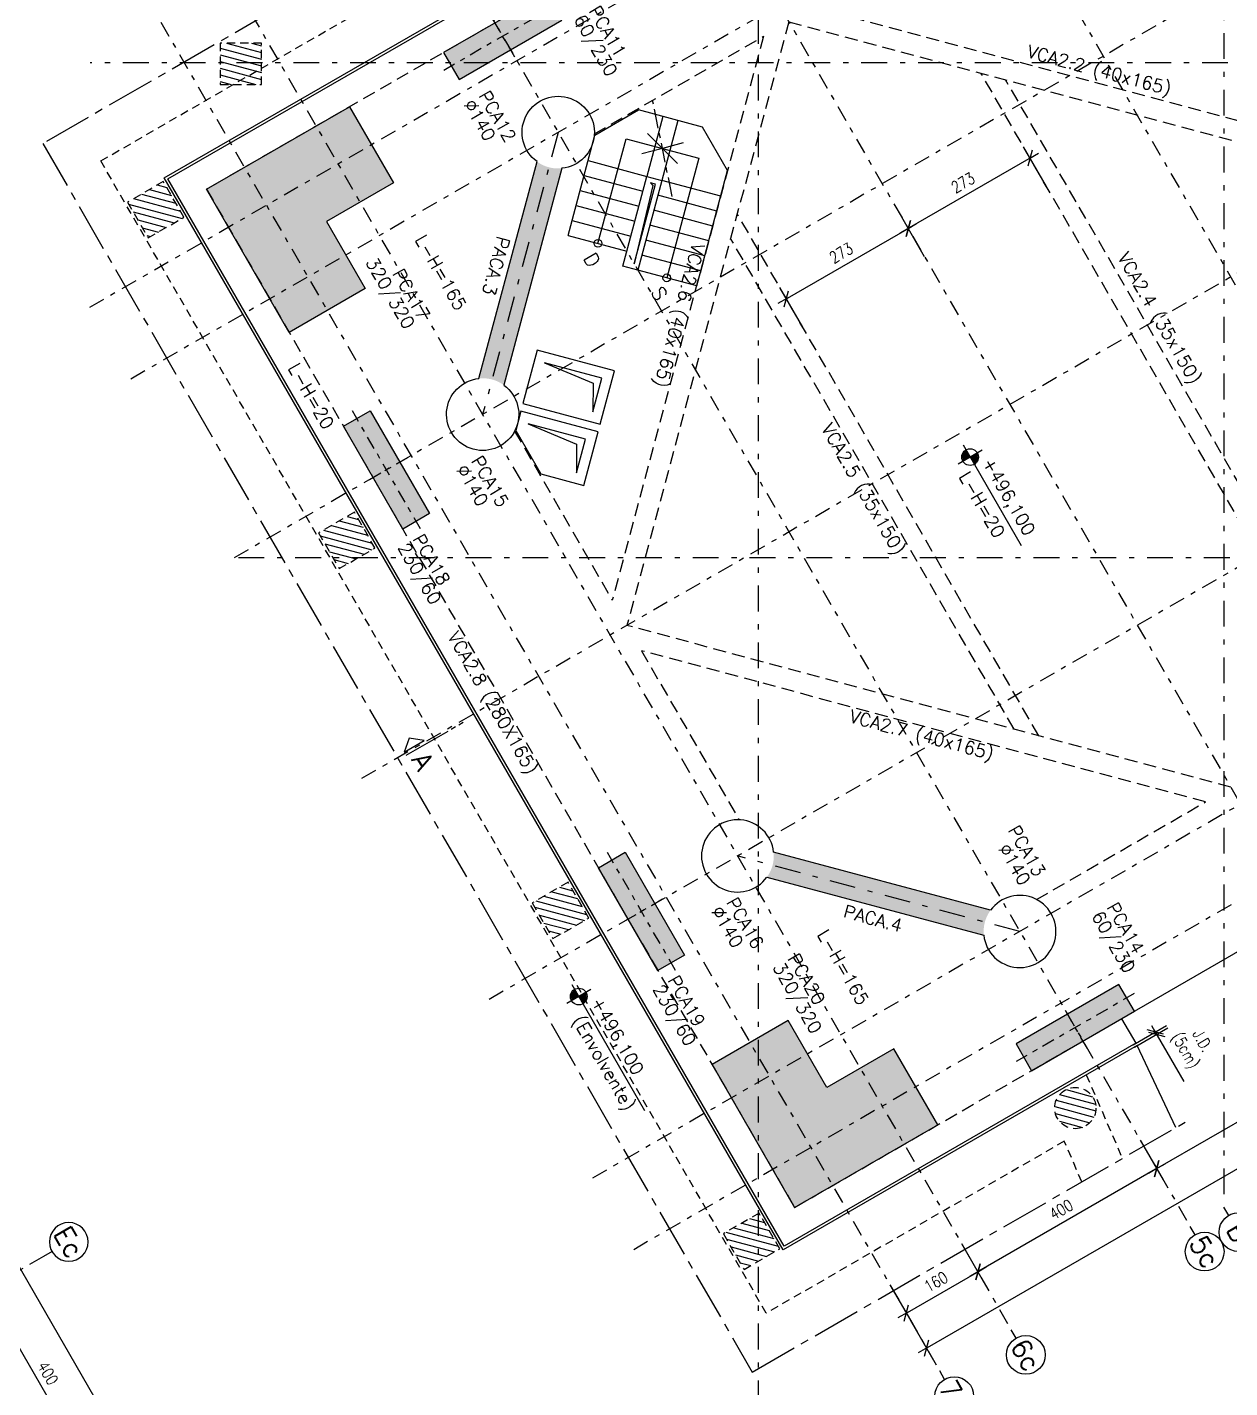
# Model space of a CAD drawing. Header units: metres. Extents: x 661733 to 661987, y 8168511 to 8168781.
# Drawn here: x 661905.05 to 661928.34, y 8168623.35 to 8168649.71 of the extents above; entities that cross this region are included whole.
import ezdxf
from ezdxf.enums import TextEntityAlignment as Align

# ---------------------------------------------------------------- set-up
doc = ezdxf.new("R2010")
doc.units = ezdxf.units.M
doc.header["$MEASUREMENT"] = 0
for name, pattern in [('SPX-CAMPANARIO$0$CENTER2', [1.125, 0.75, -0.125, 0.125, -0.125]), ('SPX-CAMPANARIO$0$DASHDOT2', [0.5, 0.25, -0.125, 0, -0.125]), ('SPX-CAMPANARIO$0$HIDDEN2', [0.1875, 0.125, -0.0625])]:
    doc.linetypes.add(name, pattern=pattern)
doc.layers.get('0').update_dxf_attribs({"linetype": 'CONTINUOUS'})
doc.layers.get('Defpoints').update_dxf_attribs({"linetype": 'CONTINUOUS'})
for name, color, linetype in [('SPX-CAMPANARIO$0$SP 00 Me1', 9, 'SPX-CAMPANARIO$0$DASHDOT2'), ('SPX-CAMPANARIO$0$SP0Me1', 9, 'SPX-CAMPANARIO$0$DASHDOT2'), ('SPX-CAMPANARIO$0$SP1CRT1', 3, 'CONTINUOUS'), ('SPX-CAMPANARIO$0$SP1INV1', 5, 'SPX-CAMPANARIO$0$HIDDEN2'), ('SPX-CAMPANARIO$0$SP1VST1', 2, 'CONTINUOUS'), ('SPX-CAMPANARIO$0$SP1VST2', 1, 'CONTINUOUS'), ('SPX-CAMPANARIO$0$SP1VST3', 5, 'CONTINUOUS'), ('SPX-CAMPANARIO$0$SP2INV1', 5, 'SPX-CAMPANARIO$0$HIDDEN2'), ('SPX-CAMPANARIO$0$SP3HT2', 254, 'CONTINUOUS'), ('SPX-CAMPANARIO$0$SP3HT3', 9, 'CONTINUOUS'), ('SPX-CAMPANARIO$0$SP4DIM1', 5, 'CONTINUOUS'), ('SPX-CAMPANARIO$0$SP4TN 1', 5, 'CONTINUOUS'), ('SPX-CAMPANARIO$0$SP4TXT 2', 2, 'CONTINUOUS'), ('SPX-CAMPANARIO$0$SP4TXT4', 4, 'CONTINUOUS')]:
    doc.layers.add(name, color=color, linetype=linetype)
doc.styles.add('SPX-CAMPANARIO$0$ROMANS', font='romans.shx')
doc.styles.add('SPX-CAMPANARIO$0$SP_T-Geral', font='romans.shx')
doc.styles.add('SPX-CAMPANARIO$0$SP_TD_w.8', font='romans.shx', dxfattribs={"width": 0.8})
doc.dimstyles.new('SPX-CAMPANARIO$0$SP_D125cm_18', dxfattribs={"dimtxt": 0.225, "dimasz": 0.025, "dimexe": 0.25, "dimexo": 0.125, "dimgap": 0.125, "dimtad": 1, "dimdec": 1, "dimlfac": 100, "dimdsep": 46, "dimtxsty": 'SPX-CAMPANARIO$0$SP_TD_w.8', "dimblk": 'SPX-CAMPANARIO$0$TIC', "dimcen": 0.0125, "dimdle": 0.125, "dimclrt": 2, "dimadec": 3, "dimazin": 2, "dimtfac": 1, "dimtdec": 1, "dimtmove": 0, "dimatfit": 3, "dimfxl": 0.2, "dimtolj": 1, "dimtzin": 0, "dimarcsym": 0})
pattern_1 = [(345.0000000390839, (661313.9104535137, 8168481.812456257), (0.03235238055545273, 0.1207407283082025), [])]

# ---------------------------------------------------------------- blocks, each defined once
blk = doc.blocks.new('*U61')
at = {"layer": 'SPX-CAMPANARIO$0$SP 00 Me1', "color": 0, "linetype": 'Continuous'}
blk.add_line((8.374916364184052e-15, -0.1500000000000909), (0, 0), dxfattribs=at)
blk.add_circle((2.512474909253946e-14, -0.4500000000000455), 0.3, dxfattribs=at)
at = {"layer": 'SPX-CAMPANARIO$0$SP 00 Me1', "color": 0, "linetype": 'Continuous', "style": 'SPX-CAMPANARIO$0$SP_T-Geral'}
blk.add_attdef('EIXO?', text='', height=0.3, dxfattribs=at).set_placement((2.512474909253692e-14, -0.45), align=Align.MIDDLE_CENTER)
blk = doc.blocks.new('SPX-CAMPANARIO$0$TIC')
at = {"color": 2, "linetype": 'Continuous'}
blk.add_line((4.59619407771256, 4.596194077712564), (-4.596194077712553, -4.596194077712553), dxfattribs=at)
at = {"color": 5}
blk.add_line((-1, 0), (7.5, 0), dxfattribs=at)
blk = doc.blocks.new('*D78')
at = {"layer": 'Defpoints', "color": 0, "linetype": 'Continuous', "transparency": 16777216}
for p in [(10.53933982830495, 15.02651978017764), (-10.53933983296156, 14.26674297356726), (10.53933982830495, 14.26674296129786)]:
    blk.add_point(p, dxfattribs=at)
at = {"layer": 'SPX-CAMPANARIO$0$SP4DIM1', "color": 0, "linetype": 'Continuous', "lineweight": -2, "transparency": 16777216}
for p, q in [((-10.53933983296156, 14.39174297356726), (-10.53933983296156, 15.27651978017764)), ((-10.51433983296156, 15.02651978017764), (10.51433982830495, 15.02651978017764)), ((10.53933982830495, 14.39174296129786), (10.53933982830495, 15.27651978017764))]:
    blk.add_line(p, q, dxfattribs=at)
at = {"layer": 'SPX-CAMPANARIO$0$SP4DIM1', "color": 0, "linetype": 'Continuous', "lineweight": -2, "transparency": 16777216, "xscale": 0.025, "yscale": 0.025, "zscale": 0.025, "rotation": 180}
blk.add_blockref('SPX-CAMPANARIO$0$TIC', (-10.53933983296156, 15.02651978017764), dxfattribs=at)
at = {"layer": 'SPX-CAMPANARIO$0$SP4DIM1', "color": 0, "linetype": 'Continuous', "lineweight": -2, "transparency": 16777216, "xscale": 0.025, "yscale": 0.025, "zscale": 0.025}
blk.add_blockref('SPX-CAMPANARIO$0$TIC', (10.53933982830495, 15.02651978017764), dxfattribs=at)
at = {"layer": 'SPX-CAMPANARIO$0$SP4DIM1', "color": 2, "linetype": 'Continuous', "transparency": 16777216, "insert": (-2.328305533817596e-09, 15.26401978017764), "char_height": 0.225, "attachment_point": 5, "style": 'SPX-CAMPANARIO$0$SP_TD_w.8'}
blk.add_mtext('\\A1;2108', dxfattribs=at)
blk = doc.blocks.new('*D82')
at = {"layer": 'Defpoints', "color": 0, "linetype": 'Continuous', "transparency": 16777216}
for p in [(8.93933982681483, 14.24376711369759), (4.939339827807744, 13.48399030708721), (8.93933982681483, 13.4839903047589)]:
    blk.add_point(p, dxfattribs=at)
at = {"layer": 'SPX-CAMPANARIO$0$SP4DIM1', "color": 0, "linetype": 'Continuous', "lineweight": -2, "transparency": 16777216}
for p, q in [((4.939339827807744, 13.60899030708721), (4.939339827807744, 14.49376711369759)), ((4.964339827807745, 14.24376711369759), (8.91433982681483, 14.24376711369759)), ((8.93933982681483, 13.6089903047589), (8.93933982681483, 14.49376711369759))]:
    blk.add_line(p, q, dxfattribs=at)
at = {"layer": 'SPX-CAMPANARIO$0$SP4DIM1', "color": 0, "linetype": 'Continuous', "lineweight": -2, "transparency": 16777216, "xscale": 0.025, "yscale": 0.025, "zscale": 0.025, "rotation": 180}
blk.add_blockref('SPX-CAMPANARIO$0$TIC', (4.939339827807744, 14.24376711369759), dxfattribs=at)
at = {"layer": 'SPX-CAMPANARIO$0$SP4DIM1', "color": 0, "linetype": 'Continuous', "lineweight": -2, "transparency": 16777216, "xscale": 0.025, "yscale": 0.025, "zscale": 0.025}
blk.add_blockref('SPX-CAMPANARIO$0$TIC', (8.93933982681483, 14.24376711369759), dxfattribs=at)
at = {"layer": 'SPX-CAMPANARIO$0$SP4DIM1', "color": 2, "linetype": 'Continuous', "transparency": 16777216, "insert": (6.939339827311287, 14.48126711369759), "char_height": 0.225, "attachment_point": 5, "style": 'SPX-CAMPANARIO$0$SP_TD_w.8'}
blk.add_mtext('\\A1;400', dxfattribs=at)
blk = doc.blocks.new('*D84')
at = {"layer": 'Defpoints', "color": 0, "linetype": 'Continuous', "transparency": 16777216}
for p in [(13.48399029725782, -8.939339834902952), (14.24376710479954, -8.939339834902952), (13.48399029711001, -10.53933983918704)]:
    blk.add_point(p, dxfattribs=at)
at = {"layer": 'SPX-CAMPANARIO$0$SP4DIM1', "color": 0, "linetype": 'Continuous', "lineweight": -2, "transparency": 16777216}
for p, q in [((13.60899029725782, -8.939339834902952), (14.49376710479954, -8.939339834902952)), ((14.24376710479954, -10.51433983918704), (14.24376710479954, -8.964339834902953)), ((13.60899029711001, -10.53933983918704), (14.49376710479954, -10.53933983918704))]:
    blk.add_line(p, q, dxfattribs=at)
at = {"layer": 'SPX-CAMPANARIO$0$SP4DIM1', "color": 0, "linetype": 'Continuous', "lineweight": -2, "transparency": 16777216, "xscale": 0.025, "yscale": 0.025, "zscale": 0.025}
for p, rotation in [((14.24376710479954, -8.939339834902952), 90), ((14.24376710479954, -10.53933983918704), 270)]:
    blk.add_blockref('SPX-CAMPANARIO$0$TIC', p, dxfattribs=dict(at, rotation=rotation))
at = {"layer": 'SPX-CAMPANARIO$0$SP4DIM1', "color": 2, "linetype": 'Continuous', "transparency": 16777216, "insert": (14.00626710479954, -9.739339837044996), "char_height": 0.225, "attachment_point": 5, "rotation": 90, "style": 'SPX-CAMPANARIO$0$SP_TD_w.8'}
blk.add_mtext('\\A1;160', dxfattribs=at)
blk = doc.blocks.new('*D85')
at = {"layer": 'Defpoints', "color": 0, "linetype": 'Continuous', "transparency": 16777216}
for p in [(13.48399030228395, -4.939339837696919), (13.48399029725782, -8.939339834902952), (14.24376710479954, -8.939339834902952)]:
    blk.add_point(p, dxfattribs=at)
at = {"layer": 'SPX-CAMPANARIO$0$SP4DIM1', "color": 0, "linetype": 'Continuous', "lineweight": -2, "transparency": 16777216}
for p, q in [((13.60899030228395, -4.939339837696919), (14.49376710479954, -4.939339837696918)), ((14.24376710479954, -4.964339837696919), (14.24376710479954, -8.914339834902952)), ((13.60899029725782, -8.939339834902952), (14.49376710479954, -8.939339834902952))]:
    blk.add_line(p, q, dxfattribs=at)
at = {"layer": 'SPX-CAMPANARIO$0$SP4DIM1', "color": 0, "linetype": 'Continuous', "lineweight": -2, "transparency": 16777216, "xscale": 0.025, "yscale": 0.025, "zscale": 0.025}
for p, rotation in [((14.24376710479954, -4.939339837696918), 90), ((14.24376710479954, -8.939339834902952), 270)]:
    blk.add_blockref('SPX-CAMPANARIO$0$TIC', p, dxfattribs=dict(at, rotation=rotation))
at = {"layer": 'SPX-CAMPANARIO$0$SP4DIM1', "color": 2, "linetype": 'Continuous', "transparency": 16777216, "insert": (14.00626710479954, -6.939339836299939), "char_height": 0.225, "attachment_point": 5, "rotation": 90, "style": 'SPX-CAMPANARIO$0$SP_TD_w.8'}
blk.add_mtext('\\A1;400', dxfattribs=at)
blk = doc.blocks.new('*D86')
at = {"layer": 'Defpoints', "color": 0, "linetype": 'Continuous', "transparency": 16777216}
for p in [(13.48399030274024, -8.14971199663246e-09), (14.24376711082874, -8.14971187445103e-09), (13.48399030228395, -4.939339837696919)]:
    blk.add_point(p, dxfattribs=at)
at = {"layer": 'SPX-CAMPANARIO$0$SP4DIM1', "color": 0, "linetype": 'Continuous', "lineweight": -2, "transparency": 16777216}
for p, q in [((13.60899030274024, -8.149711976530927e-09), (14.49376711082874, -8.149711834247963e-09)), ((14.24376711082875, -4.914339837696918), (14.24376711082874, -0.02500000814971188)), ((13.60899030228395, -4.939339837696919), (14.49376711082875, -4.939339837696918))]:
    blk.add_line(p, q, dxfattribs=at)
at = {"layer": 'SPX-CAMPANARIO$0$SP4DIM1', "color": 0, "linetype": 'Continuous', "lineweight": -2, "transparency": 16777216, "xscale": 0.025, "yscale": 0.025, "zscale": 0.025}
for p, rotation in [((14.24376711082874, -8.14971187445103e-09), 90), ((14.24376711082875, -4.939339837696918), 270)]:
    blk.add_blockref('SPX-CAMPANARIO$0$TIC', p, dxfattribs=dict(at, rotation=rotation))
at = {"layer": 'SPX-CAMPANARIO$0$SP4DIM1', "color": 2, "linetype": 'Continuous', "transparency": 16777216, "insert": (14.00626711082874, -2.469669922923319), "char_height": 0.225, "attachment_point": 5, "rotation": 90, "style": 'SPX-CAMPANARIO$0$SP_TD_w.8'}
blk.add_mtext('\\A1;494', dxfattribs=at)
blk = doc.blocks.new('*D90')
at = {"layer": 'Defpoints', "color": 0, "linetype": 'Continuous', "transparency": 16777216}
for p in [(14.2667429655373, 10.53933982155154), (15.02651978441712, 10.53933982155154), (14.26674296359006, -10.53933983971497)]:
    blk.add_point(p, dxfattribs=at)
at = {"layer": 'SPX-CAMPANARIO$0$SP4DIM1', "color": 0, "linetype": 'Continuous', "lineweight": -2, "transparency": 16777216}
for p, q in [((14.3917429655373, 10.53933982155154), (15.27651978441712, 10.53933982155154)), ((15.02651978441712, -10.51433983971497), (15.02651978441712, 10.51433982155154)), ((14.39174296359006, -10.53933983971497), (15.27651978441712, -10.53933983971497))]:
    blk.add_line(p, q, dxfattribs=at)
at = {"layer": 'SPX-CAMPANARIO$0$SP4DIM1', "color": 0, "linetype": 'Continuous', "lineweight": -2, "transparency": 16777216, "xscale": 0.025, "yscale": 0.025, "zscale": 0.025}
for p, rotation in [((15.02651978441712, 10.53933982155154), 90), ((15.02651978441712, -10.53933983971497), 270)]:
    blk.add_blockref('SPX-CAMPANARIO$0$TIC', p, dxfattribs=dict(at, rotation=rotation))
at = {"layer": 'SPX-CAMPANARIO$0$SP4DIM1', "color": 2, "linetype": 'Continuous', "transparency": 16777216, "insert": (14.78901978441712, -9.081716714834616e-09), "char_height": 0.225, "attachment_point": 5, "rotation": 90, "style": 'SPX-CAMPANARIO$0$SP_TD_w.8'}
blk.add_mtext('\\A1;2108', dxfattribs=at)
blk = doc.blocks.new('*D91')
at = {"layer": 'Defpoints', "color": 0, "linetype": 'Continuous', "transparency": 16777216}
for p in [(10.53933982830495, 15.53933982923627), (12.40270331296169, 15.53933982830494), (11.19980247199786, 14.12650588083044), (-5.020952300990981, -14.63931541889906), (10.53933982830495, -14.63931541889906)]:
    blk.add_point(p, dxfattribs=at)
at = {"layer": 'SPX-CAMPANARIO$0$SP4DIM1', "color": 0, "linetype": 'Continuous', "lineweight": -2, "transparency": 16777216}
blk.add_arc((10.53933982830495, 12.3118997635086), 1.931063506137405, 60.74176849085688, 89.25823025154367, dxfattribs=at)
at = {"layer": 'SPX-CAMPANARIO$0$SP4DIM1', "color": 0, "linetype": 'Continuous', "lineweight": -2, "transparency": 16777216, "xscale": 0.025, "yscale": 0.025, "zscale": 0.025}
for p, rotation in [((10.53933982830495, 14.242963269646), 179.6291151257718), ((11.50487161808048, 13.98424979495194), 330.3708836166287)]:
    blk.add_blockref('SPX-CAMPANARIO$0$TIC', p, dxfattribs=dict(at, rotation=rotation))
at = {"layer": 'SPX-CAMPANARIO$0$SP4DIM1', "color": 2, "linetype": 'Continuous', "transparency": 16777216, "insert": (11.10060538719584, 14.40657125387501), "char_height": 0.225, "attachment_point": 5, "rotation": 344.99999937120026, "style": 'SPX-CAMPANARIO$0$SP_TD_w.8'}
blk.add_mtext('\\A1;30°', dxfattribs=at)
blk = doc.blocks.new('*D92')
at = {"layer": 'Defpoints', "color": 0, "linetype": 'Continuous', "transparency": 16777216}
for p in [(1.895115945769265, 15.53933982830494), (-14.63931542541832, 10.53933983085618), (15.53933983109891, 10.53933982271701), (13.39672653883932, 9.505170608980052), (15.53933983016759, 7.661843483356268)]:
    blk.add_point(p, dxfattribs=at)
at = {"layer": 'SPX-CAMPANARIO$0$SP4DIM1', "color": 0, "linetype": 'Continuous', "lineweight": -2, "transparency": 16777216}
blk.add_arc((10.55536997732336, 10.53933982406118), 3.023708497043206, 330.473722401157, 359.5262775443127, dxfattribs=at)
at = {"layer": 'SPX-CAMPANARIO$0$SP4DIM1', "color": 0, "linetype": 'Continuous', "lineweight": -2, "transparency": 16777216, "xscale": 0.025, "yscale": 0.025, "zscale": 0.025}
for p, rotation in [((13.57907847436657, 10.53933982324569), 89.76313876443008), ((13.17397834837051, 9.027485573753598), 240.2368611810396)]:
    blk.add_blockref('SPX-CAMPANARIO$0$TIC', p, dxfattribs=dict(at, rotation=rotation))
at = {"layer": 'SPX-CAMPANARIO$0$SP4DIM1', "color": 2, "linetype": 'Continuous', "transparency": 16777216, "insert": (13.24664072170028, 9.81821600011925), "char_height": 0.225, "attachment_point": 5, "rotation": 74.99999997273477, "style": 'SPX-CAMPANARIO$0$SP_TD_w.8'}
blk.add_mtext('\\A1;30°', dxfattribs=at)
blk = doc.blocks.new('SPX-CAMPANARIO$0$SP_P_L')
at = {"layer": 'SPX-CAMPANARIO$0$SP3HT2', "ltscale": 10}
h = blk.add_hatch(color=256, dxfattribs=at)
h.dxf.hatch_style = 1
h.paths.add_polyline_path([(-2.349999999976717, 0.8500000089406967), (0.8499999999767169, 0.8500000089406967), (0.8499999999767169, -2.349999991245568), (-0.8499999999767169, -2.349999991245568), (-0.8499999999767169, -0.8499999912455678), (-2.349999999976717, -0.8499999921768904)])
at = {"layer": 'SPX-CAMPANARIO$0$SP1CRT1', "ltscale": 10}
blk.add_lwpolyline([(-2.349999999976717, 0.8500000089406967), (0.8499999999767169, 0.8500000089406967), (0.8499999999767169, -2.349999991245568), (-0.8499999999767169, -2.349999991245568), (-0.8499999999767169, -0.8499999912455678), (-2.349999999976717, -0.8499999921768904), (-2.349999999976717, 0.8500000089406967)], dxfattribs=at)
blk = doc.blocks.new('SPX-CAMPANARIO$0$SP_P_60_230')
at = {"layer": 'SPX-CAMPANARIO$0$SP3HT2', "linetype": 'Continuous'}
h = blk.add_hatch(color=256, dxfattribs=at)
h.dxf.hatch_style = 1
h.paths.add_polyline_path([(-0.3000000007450581, -1.230000001378357), (0.2999999998137355, -1.230000001378357), (0.300000000745058, 1.069999998621642), (-0.2999999998137355, 1.069999998621642)])
at = {"layer": 'SPX-CAMPANARIO$0$SP0Me1'}
for p, q in [((-5.551115123125783e-17, 1.239999995753169), (9.313225746154785e-10, -1.399999999441206)), ((0.4699999978765845, -0.0800000013783575), (-0.469999996945262, -0.0800000013783575))]:
    blk.add_line(p, q, dxfattribs=at)
at = {"layer": 'SPX-CAMPANARIO$0$SP1CRT1', "ltscale": 10}
blk.add_lwpolyline([(-0.3000000007450581, -1.230000001378357), (0.2999999998137355, -1.230000001378357), (0.300000000745058, 1.069999998621642), (-0.2999999998137355, 1.069999998621642)], close=True, dxfattribs=at)
blk = doc.blocks.new('*D57')
at = {"layer": 'Defpoints', "color": 0, "linetype": 'Continuous', "transparency": 16777216}
for p in [(-3.937713556922972, -1.49011609786204e-08), (-3.177936743944883, -1.490116119384766e-08), (-3.177936690859497, -2.725000018253922)]:
    blk.add_point(p, dxfattribs=at)
at = {"layer": 'SPX-CAMPANARIO$0$SP4DIM1', "color": 0, "linetype": 'Continuous', "lineweight": -2, "transparency": 16777216}
for p, q in [((-3.302936743944883, -1.490116115843804e-08), (-4.187713556922972, -1.490116090780117e-08)), ((-3.937713556922973, -2.700000018253923), (-3.937713556922972, -0.02500001490116098)), ((-3.302936690859497, -2.725000018253922), (-4.187713556922973, -2.725000018253922))]:
    blk.add_line(p, q, dxfattribs=at)
at = {"layer": 'SPX-CAMPANARIO$0$SP4DIM1', "color": 0, "linetype": 'Continuous', "lineweight": -2, "transparency": 16777216, "xscale": 0.025, "yscale": 0.025, "zscale": 0.025}
for p, rotation in [((-3.937713556922972, -1.49011609786204e-08), 90), ((-3.937713556922973, -2.725000018253922), 270)]:
    blk.add_blockref('SPX-CAMPANARIO$0$TIC', p, dxfattribs=dict(at, rotation=rotation))
at = {"layer": 'SPX-CAMPANARIO$0$SP4DIM1', "color": 2, "linetype": 'Continuous', "transparency": 16777216, "insert": (-4.175213556922972, -1.362500016577542), "char_height": 0.225, "attachment_point": 5, "rotation": 90, "style": 'SPX-CAMPANARIO$0$SP_TD_w.8'}
blk.add_mtext('\\A1;273', dxfattribs=at)
blk = doc.blocks.new('*D58')
at = {"layer": 'Defpoints', "color": 0, "linetype": 'Continuous', "transparency": 16777216}
for p in [(-3.17793670669198, 2.724999990314245), (-3.937713556922972, -1.396983840400492e-08), (-3.177936743013561, -1.396983861923218e-08)]:
    blk.add_point(p, dxfattribs=at)
at = {"layer": 'SPX-CAMPANARIO$0$SP4DIM1', "color": 0, "linetype": 'Continuous', "lineweight": -2, "transparency": 16777216}
for p, q in [((-3.30293670669198, 2.724999990314245), (-4.187713556922971, 2.724999990314245)), ((-3.937713556922972, 2.699999990314245), (-3.937713556922972, 0.0249999860301616)), ((-3.302936743013561, -1.396983858382256e-08), (-4.187713556922972, -1.396983833318569e-08))]:
    blk.add_line(p, q, dxfattribs=at)
at = {"layer": 'SPX-CAMPANARIO$0$SP4DIM1', "color": 0, "linetype": 'Continuous', "lineweight": -2, "transparency": 16777216, "xscale": 0.025, "yscale": 0.025, "zscale": 0.025}
for p, rotation in [((-3.937713556922972, 2.724999990314245), 90), ((-3.937713556922972, -1.396983840400492e-08), 270)]:
    blk.add_blockref('SPX-CAMPANARIO$0$TIC', p, dxfattribs=dict(at, rotation=rotation))
at = {"layer": 'SPX-CAMPANARIO$0$SP4DIM1', "color": 2, "linetype": 'Continuous', "transparency": 16777216, "insert": (-4.175213556922972, 1.362499988172203), "char_height": 0.225, "attachment_point": 5, "rotation": 90, "style": 'SPX-CAMPANARIO$0$SP_TD_w.8'}
blk.add_mtext('\\A1;273', dxfattribs=at)
blk = doc.blocks.new('SPX-CAMPANARIO$0$A$C10CC2A0B')
at = {"layer": 'SPX-CAMPANARIO$0$SP1VST1'}
for p, q in [((-7.630487648304552, -2.468676213175058), (-8.53933982597664, -3.377460327930748)), ((-6.658557639457285, -2.468676213175058), (-7.630487648304552, -2.468676213175058)), ((-5.0232023014687, -4.10403154976666), (-6.658557639457285, -2.468676213175058)), ((-7.978840749943629, -2.816961251199245), (-7.130312613444403, -3.665489388629794)), ((-6.295994506683201, -2.831239345483482), (-7.130312612745911, -3.665489386767149)), ((-8.190972784068435, -3.029093286022544), (-7.978840750717614, -3.241225318849496)), ((-6.083862471859902, -3.043371379375458), (-6.918180578155443, -3.877621421590447)), ((-8.53933982597664, -4.349390335381031), (-8.53933982620947, -3.377460326999426)), ((-5.871730437502265, -3.255503413267434), (-6.706048544030637, -4.089753454551101)), ((-5.659598403610289, -3.467635446228087), (-6.493916509672999, -4.301885489374399)), ((-5.447466368786991, -3.679767481051385), (-6.281784475082532, -4.514017523266375)), ((-5.235334334895015, -3.891899514943361), (-6.069652440957725, -4.726149556227028)), ((-5.023202300537378, -4.104031548835337), (-5.857520406600088, -4.938281591050327)), ((-7.116116521414369, -5.772613640874624), (-8.53933982597664, -4.349390335381031)), ((-7.116116521414369, -5.772613640874624), (-6.281784475548193, -4.938281591050327))]:
    blk.add_line(p, q, dxfattribs=at)
blk.add_lwpolyline([(-6.069652441423386, -5.150413626804948), (-7.342444647103548, -3.877621420659125), (-7.130312612745911, -3.665489386767149), (-5.857520406600088, -4.938281593844295)], close=True, dxfattribs=at)
for points in [[(-5.489770925603807, -7.398959237150848), (-4.729631134308875, -8.159099026583135), (-3.633615625789389, -7.063083519227803), (-4.393755414988846, -6.30294372793287), (-5.489770925138146, -7.398959237150848)], [(-3.377460320945829, -8.539339827373624), (-2.767409831285477, -7.929289338178933), (-3.527549619786441, -7.169149546884), (-4.623565118061379, -8.265165044926107), (-4.349390332587063, -8.539339829236269), (-3.377460322575644, -8.539339828304946)]]:
    blk.add_lwpolyline(points, dxfattribs=at)
at = {"layer": 'SPX-CAMPANARIO$0$SP1VST2', "linetype": 'SPX-CAMPANARIO$0$CENTER2', "ltscale": 0.5}
blk.add_line((-6.761683464283124, -3.646944412961602), (-8.55960193532519, -3.047638257965446), dxfattribs=at)
at = {"layer": 'SPX-CAMPANARIO$0$SP1VST2'}
for p, q in [((-7.978840750717614, -3.241225318849497), (-7.342444647336379, -3.877621420659125)), ((-8.176776692736894, -4.711953468620777), (-7.342444648034871, -3.877621421590447)), ((-7.964644658379257, -4.924085502512753), (-7.130312613444403, -4.089753455482423)), ((-7.752512623555958, -5.136217536404729), (-6.918180578853935, -4.301885489374399)), ((-7.54038058896549, -5.348349570296705), (-6.706048544729128, -4.514017523266375)), ((-7.328248554840684, -5.560481604188681), (-6.493916510138661, -4.726149558089674))]:
    blk.add_line(p, q, dxfattribs=at)
for points in [[(-6.691852453164756, -5.348349570296705), (-8.176776692969725, -3.863425330258906), (-7.144522643648088, -2.831239345483482), (-5.447466368786991, -4.528295621275902)], [(-7.553654331713915, -2.948005304671824), (-7.660642700036988, -3.347291335463524), (-7.261356668546796, -3.24030296690762)], [(-8.05992873152718, -3.454279703088105), (-7.660642700502649, -3.347291335463524), (-7.767631069291383, -3.746577367186546)]]:
    blk.add_lwpolyline(points, dxfattribs=at)
for centre in [(-5.447466368786991, -4.528295621275902), (-6.691852451302111, -5.348349567502737)]:
    blk.add_circle(centre, 0.07500000013227716, dxfattribs=at)
at = {"layer": 'SPX-CAMPANARIO$0$SP1VST3'}
for points in [[(-5.998941762372851, -4.938281592912972), (-7.130312613677233, -3.806910740211606), (-7.201023291330785, -3.87762141879648), (-7.130459197796881, -3.869117709808052)], [(-5.206928212894127, -7.398959236219525), (-4.393755415454507, -6.785786439664662), (-3.916458338499069, -7.06308351829648), (-4.393755415454507, -6.58578644040972)], [(-4.34072240581736, -8.265165043994784), (-3.527549620717764, -7.651992259547114), (-3.050252543762326, -7.929289338178933), (-3.527549620484933, -7.451992260292172)]]:
    blk.add_lwpolyline(points, close=True, dxfattribs=at)
at = {"layer": 'SPX-CAMPANARIO$0$SP1VST2', "style": 'SPX-CAMPANARIO$0$ROMANS'}
for s, p in [('S', (-5.368607187643647, -4.940878508612514)), ('D', (-6.590413054917008, -5.745808722451329))]:
    blk.add_text(s, height=0.2700107812914885, dxfattribs=at).set_placement(p)
blk = doc.blocks.new('*D55')
at = {"layer": 'Defpoints', "color": 0, "linetype": 'Continuous', "transparency": 16777216}
for p in [(661926.9247076577, 8168630.198832761), (661926.3617031835, 8168629.931517003), (661926.3867031839, 8168629.888215732)]:
    blk.add_point(p, dxfattribs=at)
at = {"layer": 'SPX-CAMPANARIO$0$SP4DIM1', "color": 0, "linetype": 'Continuous', "lineweight": -2, "transparency": 16777216}
for p, q in [((661926.4699563594, 8168629.994017004), (661927.1162140085, 8168630.367134033)), ((661926.4949563597, 8168629.950715733), (661927.1412140089, 8168630.323832761)), ((661926.8872076571, 8168630.263784667), (661926.8747076574, 8168630.285435302)), ((661926.8997076573, 8168630.242134033), (661926.9247076577, 8168630.198832761)), ((661926.9372076578, 8168630.177182127), (661927.4518505158, 8168629.285794549))]:
    blk.add_line(p, q, dxfattribs=at)
at = {"layer": 'SPX-CAMPANARIO$0$SP4DIM1', "color": 0, "linetype": 'Continuous', "lineweight": -2, "transparency": 16777216, "xscale": 0.025, "yscale": 0.025, "zscale": 0.025}
for p, rotation in [((661926.9247076577, 8168630.198832761), 120.000000018405), ((661926.8997076573, 8168630.242134033), 300.000000018405)]:
    blk.add_blockref('SPX-CAMPANARIO$0$TIC', p, dxfattribs=dict(at, rotation=rotation))
at = {"layer": 'SPX-CAMPANARIO$0$SP4DIM1', "color": 2, "linetype": 'Continuous', "transparency": 16777216, "insert": (661927.6198735228, 8168629.962627307), "char_height": 0.225, "attachment_point": 5, "rotation": 300.00000001840505, "style": 'SPX-CAMPANARIO$0$SP_TD_w.8'}
blk.add_mtext('\\A1;J.D.\\P(5cm)', dxfattribs=at)
blk = doc.blocks.new('SPX-CAMPANARIO$0$SP_IND_CORTE2')
for p, q in [((-0.2700000000004366, 0), (-1.020000000000437, 0)), ((-0.1350000000002183, 0), (-0.2099999999991269, 0)), ((0, 0), (-0.0750000000007276, 0))]:
    blk.add_line(p, q)
blk.add_lwpolyline([(-1.020000000000437, 0.06000000000000227), (-0.6599999999998545, 0.06000000000000227), (-0.8400000000001455, 0.210000000000008)], close=True)
at = {"style": 'SPX-CAMPANARIO$0$SP_T-Geral'}
blk.add_attdef('1', text='', height=0.3, dxfattribs=at).set_placement((-0.8400000000001455, -0.1999999999999886), align=Align.MIDDLE_CENTER)
blk = doc.blocks.new('SPX-CAMPANARIO$0$PILAR')
at = {"layer": 'SPX-CAMPANARIO$0$SP3HT2', "linetype": 'Continuous'}
h = blk.add_hatch(color=256, dxfattribs=at)
h.dxf.hatch_style = 1
edge = h.paths.add_edge_path()
edge.add_arc((-6743374.729457063, 4657573.214793112), 0.6999999999827026, -3.81666561775622e-14, 360)
at = {"layer": 'SPX-CAMPANARIO$0$SP3HT2'}
h = blk.add_hatch(color=256, dxfattribs=at)
h.dxf.hatch_style = 1
h.paths.add_polyline_path([(-6743375.224431809, 4657572.719818367, -0.09155635193486063), (-6743375.368564808, 4657572.929238758), (-6743378.443902706, 4657569.853900857, -0.09155635130964639), (-6743378.234482314, 4657569.709767859)])
h.paths.add_polyline_path([(-6743375.015011419, 4657572.575685368, -0.09155635213007644), (-6743375.22443181, 4657572.719818367), (-6743378.234482314, 4657569.709767859, -0.09155635238398802), (-6743378.090349317, 4657569.500347466)])
at = {"layer": 'SPX-CAMPANARIO$0$SP3HT2', "linetype": 'Continuous'}
h = blk.add_hatch(color=256, dxfattribs=at)
h.dxf.hatch_style = 1
edge = h.paths.add_edge_path()
edge.add_arc((-6743378.729457062, 4657569.214793111), 0.6999999999827026, -3.81666561775622e-14, 360)
at = {"layer": 'SPX-CAMPANARIO$0$SP 00 Me1', "ltscale": 2}
blk.add_line((-6743378.729457062, 4657569.214793111), (-6743374.729457063, 4657573.214793112), dxfattribs=at)
at = {"layer": 'SPX-CAMPANARIO$0$SP1CRT1'}
for p, q in [((-6743375.368564808, 4657572.929238758), (-6743378.443902706, 4657569.853900856)), ((-6743378.090349315, 4657569.500347466), (-6743375.015011418, 4657572.575685366))]:
    blk.add_line(p, q, dxfattribs=at)
at = {"layer": 'SPX-CAMPANARIO$0$SP1CRT1', "ltscale": 10}
for centre, start, end in [((-6743374.729457063, 4657573.214793112), 245.9248324788703, 204.0751675803867), ((-6743378.729457062, 4657569.214793111), 65.92483217262922, 24.07516739542888)]:
    blk.add_arc(centre, 0.6999999999827026, start, end, dxfattribs=at)
blk = doc.blocks.new('SPX-CAMPANARIO$0$SP_EIXOS_CAMP')
at = {"layer": 'SPX-CAMPANARIO$0$SP0Me1', "ltscale": 2}
for p, q in [((1.329643950142471, 15.53933982830494), (-14.63931542541832, -12.11970775347996)), ((12.40270331296169, 15.53933982830494), (-5.020952300990981, -14.63931541889906)), ((-14.63931542541832, 13.23869983571336), (15.53933983016759, -4.18495492732394)), ((-14.63931542541832, 2.824551025020269), (15.53933983016759, -14.59910373801703))]:
    blk.add_line(p, q, dxfattribs=at)
at = {"layer": 'SPX-CAMPANARIO$0$SP0Me1', "ltscale": 1.25}
for p, q in [((-10.53933983296156, 15.53933982923627), (-10.53933983296156, -14.63931541889906)), ((-8.939339828677475, 15.53933982830495), (-8.939339829581828, -14.63931541889906)), ((-4.939339831471443, 15.53933982830495), (-4.939339831471443, -14.63931541889906)), ((-1.862645149230957e-09, 15.53933982923627), (-2.766997046325639e-09, -14.63931541889906)), ((4.939339827746153, 15.53933982830495), (4.939339828650505, -14.63931541889906)), ((8.93933982681483, 15.53933982830495), (8.93933982681483, -14.63931541889906)), ((10.53933982830495, 15.53933982923627), (10.53933982830495, -14.63931541889906)), ((-14.63931542541832, 4.939339844240252), (15.53933983109891, 4.939339835196733)), ((-14.63931542541832, 3.509524878347265e-09), (15.53933983016759, -3.725290298461914e-09)), ((-14.63931542541832, -4.939339816786047), (15.53933983016759, -4.939339824020863)), ((-14.63931542541832, -8.939339815881695), (15.53933983203024, -8.939339824020863)), ((-14.63931542541832, -10.53933982200145), (15.53933983109891, -10.53933982923627))]:
    blk.add_line(p, q, dxfattribs=at)
at = {"layer": 'SPX-CAMPANARIO$0$SP0Me1'}
ref = blk.add_blockref('*U61', (4.939339819062875, 15.53933733728454), dxfattribs=dict(at, xscale=-1.25, yscale=1.25, zscale=1.25, rotation=180))
ref.add_attrib('EIXO?', 'Ec', dxfattribs={"layer": 'SPX-CAMPANARIO$0$SP 00 Me1', "color": 0, "linetype": 'Continuous', "height": 0.3750000000000001, "rotation": 3.201653208998473e-08, "style": 'SPX-CAMPANARIO$0$SP_T-Geral'}).set_placement((4.939339819912707, 16.10183733751737), align=Align.MIDDLE_CENTER)
ref = blk.add_blockref('*U61', (15.53933733142913, -4.184953484676612), dxfattribs=dict(at, xscale=1.25, yscale=1.25, zscale=1.25, rotation=90))
ref.add_attrib('EIXO?', 'B', dxfattribs={"layer": 'SPX-CAMPANARIO$0$SP 00 Me1', "color": 0, "linetype": 'Continuous', "height": 0.3749999999999998, "rotation": 5.336085289072461e-08, "style": 'SPX-CAMPANARIO$0$SP_T-Geral'}).set_placement((16.10183733107988, -4.184953484676612), align=Align.MIDDLE_CENTER)
ref = blk.add_blockref('*U61', (15.53933733142912, -4.939339815638959), dxfattribs=dict(at, xscale=1.25, yscale=1.25, zscale=1.25, rotation=90))
ref.add_attrib('EIXO?', '5c', dxfattribs={"layer": 'SPX-CAMPANARIO$0$SP 00 Me1', "color": 0, "linetype": 'Continuous', "height": 0.3749999999999998, "rotation": 5.336085289072461e-08, "style": 'SPX-CAMPANARIO$0$SP_T-Geral'}).set_placement((16.10183733107988, -4.939339815638959), align=Align.MIDDLE_CENTER)
ref = blk.add_blockref('*U61', (15.53933733236045, -8.93933981563896), dxfattribs=dict(at, xscale=1.25, yscale=1.25, zscale=1.25, rotation=90))
ref.add_attrib('EIXO?', '6c', dxfattribs={"layer": 'SPX-CAMPANARIO$0$SP 00 Me1', "color": 0, "linetype": 'Continuous', "height": 0.3749999999999998, "rotation": 5.336085289072461e-08, "style": 'SPX-CAMPANARIO$0$SP_T-Geral'}).set_placement((16.1018373320112, -8.93933981563896), align=Align.MIDDLE_CENTER)
ref = blk.add_blockref('*U61', (15.53933733236045, -10.53933982178569), dxfattribs=dict(at, xscale=1.25, yscale=1.25, zscale=1.25, rotation=90))
ref.add_attrib('EIXO?', '7c', dxfattribs={"layer": 'SPX-CAMPANARIO$0$SP 00 Me1', "color": 0, "linetype": 'Continuous', "height": 0.3749999999999998, "rotation": 5.336085289072461e-08, "style": 'SPX-CAMPANARIO$0$SP_T-Geral'}).set_placement((16.10183733259328, -10.53933982178569), align=Align.MIDDLE_CENTER)
at = {"layer": 'SPX-CAMPANARIO$0$SP4DIM1', "linetype": 'Continuous'}
for base, line1, line2, picture, middle in [((13.39672653883932, 9.505170608980052), ((1.895115945769266, 15.53933982830494), (15.53933983016759, 7.661843483356268)), ((-14.63931542541832, 10.53933983085618), (15.53933983109891, 10.53933982271701)), '*D92', (13.24664072170028, 9.818216000119248)), ((11.19980247199786, 14.12650588083044), ((10.53933982830495, 15.53933982923627), (10.53933982830495, -14.63931541889906)), ((12.40270331296169, 15.53933982830494), (-5.020952300990981, -14.63931541889906)), '*D91', (11.10060538719584, 14.40657125387501))]:
    dim = blk.add_angular_dim_2l(base=base, line1=line1, line2=line2, dimstyle='SPX-CAMPANARIO$0$SP_D125cm_18', dxfattribs=at)
    dim.commit()
    dim.dimension.update_dxf_attribs({"geometry": picture, "text_midpoint": middle})
dim = blk.add_linear_dim(base=(10.53933982830495, 15.02651978017764), p1=(-10.53933983296156, 14.26674297356726), p2=(10.53933982830495, 14.26674296129786), dimstyle='SPX-CAMPANARIO$0$SP_D125cm_18', override={"dimdec": 0}, dxfattribs=at)
dim.commit()
dim.dimension.update_dxf_attribs({"geometry": '*D78', "text_midpoint": (-2.328305533817596e-09, 15.26401978017764)})
dim = blk.add_linear_dim(base=(8.93933982681483, 14.24376711369759), p1=(4.939339827807744, 13.48399030708721), p2=(8.93933982681483, 13.4839903047589), dimstyle='SPX-CAMPANARIO$0$SP_D125cm_18', dxfattribs=at)
dim.commit()
dim.dimension.update_dxf_attribs({"geometry": '*D82', "text_midpoint": (6.939339827311287, 14.48126711369759)})
for base, p1, p2, picture, middle in [((15.02651978441712, 10.53933982155154), (14.26674296359005, -10.53933983971496), (14.2667429655373, 10.53933982155154), '*D90', (14.78901978441712, -9.081716714834616e-09)), ((14.24376711082874, -8.14971187445103e-09), (13.48399030228394, -4.939339837696918), (13.48399030274024, -8.149711996632456e-09), '*D86', (14.00626711082874, -2.469669922923319))]:
    dim = blk.add_linear_dim(base=base, p1=p1, p2=p2, angle=89.99999996135651, dimstyle='SPX-CAMPANARIO$0$SP_D125cm_18', override={"dimdec": 0}, dxfattribs=at)
    dim.commit()
    dim.dimension.update_dxf_attribs({"geometry": picture, "text_midpoint": middle})
for p1, angle, picture, middle in [((13.48399030228394, -4.939339837696918), 269.9999999613565, '*D85', (14.00626710479954, -6.939339836299939)), ((13.48399029711, -10.53933983918703), 89.99999996135651, '*D84', (14.00626710479954, -9.739339837044996))]:
    dim = blk.add_linear_dim(base=(14.24376710479954, -8.939339834902952), p1=p1, p2=(13.48399029725781, -8.939339834902949), angle=angle, dimstyle='SPX-CAMPANARIO$0$SP_D125cm_18', dxfattribs=at)
    dim.commit()
    dim.dimension.update_dxf_attribs({"geometry": picture, "text_midpoint": middle})
blk = doc.blocks.new('SPX-CAMPANARIO$0$02')
at = {"layer": 'SPX-CAMPANARIO$0$SP1INV1', "ltscale": 2}
for p, q in [((-8.56433982681483, 4.656612873077393e-09), (3.725290298461914e-08, 8.564339827746153)), ((-8.56433982681483, 0.5656854286789894), (-0.5656853877007961, 8.56433983054012)), ((5.48933981359005, 3.075000001117587), (-5.489339816384017, 3.075000001117587)), ((5.839339816942811, 2.725000000558794), (-5.839339816942811, 2.724999999627471)), ((8.56433982308954, 7.450580596923828e-09), (-2.980232238769531e-08, -8.564339827746153)), ((-8.564339828677475, -4.656612873077393e-09), (3.632158041000366e-08, -8.564339827746153)), ((-8.564339824952185, -0.5656854305416346), (-0.5656853960826993, -8.564339822158217)), ((8.564339821226895, -0.5656854193657637), (0.5656854026019573, -8.564339822158217)), ((5.839339811354876, -2.725000000558794), (-5.839339820668101, -2.724999998696148)), ((5.489339811727405, -3.074999998323619), (-5.489339820109308, -3.074999998323619))]:
    blk.add_line(p, q, dxfattribs=at)
at = {"layer": 'SPX-CAMPANARIO$0$SP4DIM1', "linetype": 'Continuous'}
for base, p1, p2, angle, picture, middle in [((-3.937713556922972, -1.396983840400492e-08), (-3.17793670669198, 2.724999990314245), (-3.177936743013561, -1.396983861923218e-08), 269.9999991462263, '*D58', (-4.175213556922972, 1.362499988172203)), ((-3.937713556922972, -1.49011609786204e-08), (-3.177936690859497, -2.725000018253922), (-3.177936743944883, -1.490116119384766e-08), 90.00000117393877, '*D57', (-4.175213556922972, -1.362500016577542))]:
    dim = blk.add_linear_dim(base=base, p1=p1, p2=p2, angle=angle, dimstyle='SPX-CAMPANARIO$0$SP_D125cm_18', override={"dimdec": 0}, dxfattribs=at)
    dim.commit()
    dim.dimension.update_dxf_attribs({"geometry": picture, "text_midpoint": middle})
blk = doc.blocks.new('SPX-CAMPANARIO')
at = {"layer": 'SPX-CAMPANARIO$0$SP3HT3'}
h = blk.add_hatch(dxfattribs=at)
h.set_pattern_fill('ANSI31', color=256)
h.set_pattern_definition(pattern_1)
h.paths.add_polyline_path([(661908.7894637916, 8168648.600786983), (661909.5894637905, 8168648.600786981), (661909.5894637924, 8168649.400786983), (661908.7894637944, 8168649.400786985)])
h = blk.add_hatch(dxfattribs=at)
h.set_pattern_fill('ANSI31', color=256)
h.set_pattern_definition(pattern_1)
h.paths.add_polyline_path([(661906.9928544225, 8168646.3215136), (661907.3928544224, 8168645.628693278), (661908.0856747467, 8168646.028693279), (661907.6856747468, 8168646.721513601)])
h = blk.add_hatch(dxfattribs=at)
h.set_pattern_fill('ANSI31', color=256)
h.set_pattern_definition(pattern_1)
h.paths.add_polyline_path([(661910.6925549705, 8168639.913442433), (661911.0925549704, 8168639.220622111), (661911.7853752946, 8168639.620622112), (661911.3853752947, 8168640.313442434)])
h = blk.add_hatch(dxfattribs=at)
h.set_pattern_fill('ANSI31', color=256)
h.set_pattern_definition(pattern_1)
h.paths.add_polyline_path([(661914.8318955671, 8168632.743896082), (661915.231895567, 8168632.05107576), (661915.9247158912, 8168632.451075762), (661915.5247158913, 8168633.143896083)])
h = blk.add_hatch(dxfattribs=at)
h.set_pattern_fill('ANSI31', color=256)
h.set_pattern_definition(pattern_1)
edge = h.paths.add_edge_path()
edge.add_arc((661925.349034436, 8168628.769502168), 0.3999999996487755, 0, 360)
h = blk.add_hatch(dxfattribs=at)
h.set_pattern_fill('ANSI31', color=256)
h.set_pattern_definition(pattern_1)
h.paths.add_polyline_path([(661918.5324052413, 8168626.334425323), (661918.9324052412, 8168625.641605001), (661919.6252255654, 8168626.041605002), (661919.2252255655, 8168626.734425324)])
at = {"layer": 'SPX-CAMPANARIO$0$SP1INV1', "ltscale": 2}
for p, q in [((661916.0337940631, 8168647.644305847), (661919.30959999, 8168649.535593283)), ((661914.4906018575, 8168641.885034072), (661916.3818893111, 8168638.609228148)), ((661916.947574714, 8168637.629432303), (661918.8388622034, 8168634.353626317)), ((661924.5981338978, 8168632.810434145), (661927.873939835, 8168634.701721587))]:
    blk.add_line(p, q, dxfattribs=at)
at = {"layer": 'SPX-CAMPANARIO$0$SP1INV1', "ltscale": 1.25}
for points in [[(661925.4756763808, 8168627.339080836), (661925.1360299079, 8168628.126908703), (661919.3638420694, 8168624.794334495), (661906.4745022225, 8168647.119325954), (661912.0668859524, 8168650.348090212), (661911.5330178923, 8168651.023784192)], [(661925.5620389648, 8168629.412095633), (661926.2604238994, 8168627.792155027)]]:
    blk.add_lwpolyline(points, dxfattribs=at)
at = {"layer": 'SPX-CAMPANARIO$0$SP1INV1', "ltscale": 2}
blk.add_lwpolyline([(661914.6973633295, 8168650.134746233), (661908.5235403237, 8168646.570287849), (661919.9128801704, 8168626.843372606), (661926.2457682356, 8168630.49966724)], dxfattribs=at)
at = {"layer": 'SPX-CAMPANARIO$0$SP1VST1'}
blk.add_lwpolyline([(661926.2457682354, 8168630.499667239), (661926.5207682364, 8168630.023353265), (661919.7115661912, 8168626.092058622), (661907.7722263437, 8168646.771601815), (661914.4223633326, 8168650.611060201), (661914.6973633297, 8168650.134746232), (661928.2504555733, 8168657.959627699), (661939.6397954174, 8168638.232712455)], close=True, dxfattribs=at)
blk.add_lwpolyline([(661927.2955758459, 8168628.389800284), (661926.5457682499, 8168629.980052), (661919.6932649341, 8168626.023757359), (661907.7039250868, 8168646.789903091), (661914.3973633457, 8168650.654361478, 0.003167228050856892), (661913.3685186069, 8168652.083511027, 0.003167228050856892)], format="xyb", dxfattribs=at)
at = {"layer": 'SPX-CAMPANARIO$0$SP1VST2', "linetype": 'SPX-CAMPANARIO$0$CENTER2', "ltscale": 1.25}
blk.add_lwpolyline([(661913.5400693618, 8168652.182555901), (661905.3517006609, 8168647.454999018), (661919.0931426922, 8168623.654123286), (661927.4792693665, 8168628.495855788)], dxfattribs=at)
at = {"layer": 'SPX-CAMPANARIO$0$SP2INV1', "ltscale": 1.25}
for points in [[(661908.7894637916, 8168648.600786983), (661909.5894637905, 8168648.600786981), (661909.5894637924, 8168649.400786983), (661908.7894637944, 8168649.400786985)], [(661906.9928544225, 8168646.3215136), (661907.3928544224, 8168645.628693278), (661908.0856747467, 8168646.028693279), (661907.6856747468, 8168646.721513601)], [(661910.6925549705, 8168639.913442433), (661911.0925549704, 8168639.220622111), (661911.7853752946, 8168639.620622112), (661911.3853752947, 8168640.313442434)], [(661914.8318955671, 8168632.743896082), (661915.231895567, 8168632.05107576), (661915.9247158912, 8168632.451075762), (661915.5247158913, 8168633.143896083)], [(661918.5324052413, 8168626.334425323), (661918.9324052412, 8168625.641605001), (661919.6252255654, 8168626.041605002), (661919.2252255655, 8168626.734425324)]]:
    blk.add_lwpolyline(points, close=True, dxfattribs=at)
blk.add_circle((661925.349034436, 8168628.769502168), 0.3999999996487755, dxfattribs=at)
at = {"layer": 'SPX-CAMPANARIO$0$SP4TN 1', "color": 9}
for p, q in [((661923.5449923715, 8168641.517330038), (661923.0773386534, 8168641.247330039)), ((661923.1761655123, 8168641.616156898), (661924.2988887443, 8168639.671543219)), ((661915.5967926871, 8168631.163274908), (661917.0062280891, 8168628.722061184)), ((661915.9656195462, 8168631.064448048), (661915.4979658282, 8168630.794448049))]:
    blk.add_line(p, q, dxfattribs=at)
for centre in [(661923.3111655123, 8168641.382330037), (661915.7317926871, 8168630.929448047)]:
    blk.add_circle(centre, 0.1619999999999986, dxfattribs=at)
for points in [[(661923.3111655123, 8168641.382330037), (661923.2301655123, 8168641.522626153), (661923.1546855283, 8168641.424258725)], [(661923.3111655123, 8168641.382330037), (661923.170869397, 8168641.301330038), (661923.1546855283, 8168641.424258725)], [(661923.3111655123, 8168641.382330037), (661923.4514616278, 8168641.463330037), (661923.4676454964, 8168641.340401352)], [(661923.3111655123, 8168641.382330037), (661923.3921655123, 8168641.242033924), (661923.4676454964, 8168641.340401352)], [(661915.7317926871, 8168630.929448047), (661915.6507926871, 8168631.069744163), (661915.575312703, 8168630.971376735)], [(661915.7317926871, 8168630.929448047), (661915.5914965718, 8168630.848448048), (661915.575312703, 8168630.971376735)], [(661915.7317926871, 8168630.929448047), (661915.8720888026, 8168631.010448047), (661915.8882726711, 8168630.887519362)], [(661915.7317926871, 8168630.929448047), (661915.8127926871, 8168630.789151934), (661915.8882726711, 8168630.887519362)]]:
    blk.add_solid(points, dxfattribs=at)
for name, p, rotation in [('SPX-CAMPANARIO$0$PILAR', (40.00000004516914, -69.28203227277845), 300.000000039103), ('SPX-CAMPANARIO$0$02', (661924.0816678607, 8168642.401500147), 300.000000039103), ('SPX-CAMPANARIO$0$A$C10CC2A0B', (661924.081667858, 8168642.401500146), 300.000000039116), ('SPX-CAMPANARIO$0$PILAR', (1323808.177850381, 16337354.08385649), 119.9999999372962)]:
    blk.add_blockref(name, p, dxfattribs=dict(rotation=rotation))
at = {"xscale": -1, "rotation": 119.9999999816541}
blk.add_blockref('SPX-CAMPANARIO$0$PILAR', (8067177.957903624, 4657494.991501588), dxfattribs=at)
at = {"layer": 'SPX-CAMPANARIO$0$SP 00 Me1', "linetype": 'Continuous', "rotation": 300.000000039103}
for p in [(661924.0816678653, 8168642.401500148), (661889.4406517291, 8168622.401500124)]:
    blk.add_blockref('SPX-CAMPANARIO$0$SP_EIXOS_CAMP', p, dxfattribs=at)
at = {"layer": 'SPX-CAMPANARIO$0$SP1CRT1'}
for name, p, rotation in [('SPX-CAMPANARIO$0$SP_P_60_230', (661914.328686212, 8168649.575480239), 300.000000039103), ('SPX-CAMPANARIO$0$SP_P_L', (661909.6846619219, 8168646.25916626), 120.0000000391031), ('SPX-CAMPANARIO$0$SP_P_60_230', (661925.4180260568, 8168630.368180235), 300.000000039103)]:
    blk.add_blockref(name, p, dxfattribs=dict(at, rotation=rotation))
at = {"layer": 'SPX-CAMPANARIO$0$SP1CRT1', "xscale": -1}
for name, p, rotation in [('SPX-CAMPANARIO$0$SP_P_60_230', (661912.048347946, 8168641.065141966), 209.9999999799353), ('SPX-CAMPANARIO$0$SP_P_60_230', (661916.9876877747, 8168632.509954426), 209.9999999799353), ('SPX-CAMPANARIO$0$SP_P_L', (661920.2240017651, 8168628.004494202), 120.0000000391031)]:
    blk.add_blockref(name, p, dxfattribs=dict(at, rotation=rotation))
at = {"layer": 'SPX-CAMPANARIO$0$SP4TXT4'}
ref = blk.add_blockref('SPX-CAMPANARIO$0$SP_IND_CORTE2', (661913.4899896203, 8168636.236681531), dxfattribs=dict(at, xscale=1.25, yscale=1.25, zscale=1.25, rotation=29.99999987407687))
ref.add_attrib('Nº', 'A', dxfattribs={"height": 0.3749999999999999, "rotation": 300.0000000000001, "style": 'SPX-CAMPANARIO$0$SP_T-Geral'}).set_placement((661912.7112748331, 8168635.485455107), align=Align.MIDDLE_CENTER)
at = {"layer": 'SPX-CAMPANARIO$0$SP4TN 1', "char_height": 0.25, "attachment_point": 7, "rotation": 300.00000003910304, "style": 'SPX-CAMPANARIO$0$SP_T-Geral'}
for insert in [(661923.4714656568, 8168641.243345658), (661915.8920928315, 8168630.790463668)]:
    blk.add_mtext_dynamic_manual_height_columns('+496,100', width=1.269714283868041, gutter_width=12.5, heights=[0], dxfattribs=dict(at, insert=insert))
at = {"layer": 'SPX-CAMPANARIO$0$SP4TXT 2', "line_spacing_factor": 0.8, "style": 'SPX-CAMPANARIO$0$SP_T-Geral'}
for s, insert, char_height, attachment_point, rotation in [('PCA11\\P60/230', (661915.843399694, 8168649.988120261), 0.25, 4, 300.00000003910304), ('VCA2.2 (40x165)', (661925.7576884091, 8168648.681198361), 0.25, 8, 344.99999989456427), ('PCA12\\P%%C140', (661913.7438717491, 8168648.365884351), 0.2500000000000001, 4, 300.00000004163803), ('L-H=165', (661913.0604486619, 8168644.956887582), 0.25, 5, 300.0000000622906), ('PACA.3', (661914.250594049, 8168645.051749174), 0.25, 2, 255.00000003638723), ('VCA2.6 (40x165)', (661917.8052794108, 8168644.089872882), 0.25, 2, 255.00000013844354), ('VCA2.4 (35x150)', (661926.800207119, 8168643.971049397), 0.25, 8, 300.00000003910304), ('PCA17\\P320/320', (661912.5729762882, 8168643.965415877), 0.25, 6, 300.00000005999965), ('L-H=20', (661910.6566840106, 8168642.627490307), 0.25, 2, 300.0000000404503), ('VCA2.5 (35x150)', (661921.3509221408, 8168640.824903242), 0.2499999999999999, 2, 300.0000002219482), ('PCA15\\P%%C140', (661913.6031453434, 8168641.289783157), 0.2499999999999999, 4, 300.0000000390528), ('L-H=20', (661923.5420713642, 8168640.459971678), 0.25, 5, 300.00000003910304), ('PCA18\\P230/60', (661912.4318137212, 8168639.75519977), 0.25, 4, 300.00000001222276), ('VCA2.8 (280X165)', (661914.1783973391, 8168636.683844238), 0.25, 2, 300.0000000404503), ('VCA2.7 (40x165)', (661922.4056473555, 8168636.121801866), 0.25, 2, 344.9999998480758), ('PCA13\\P%%C140', (661924.531440003, 8168633.203733016), 0.25, 6, 300.0000000301833), ('PCA16\\P%%C140', (661918.5424851553, 8168632.73459566), 0.2499999999999999, 4, 300.0000000390528), ('PACA.4', (661921.4613139678, 8168632.562415961), 0.25, 2, 345.00000014612203), ('PCA14\\P60/230', (661925.8724875316, 8168632.617230607), 0.2499999999999999, 4, 300.00000013960664), ('L-H=165', (661920.8526354791, 8168631.49498239), 0.25, 5, 300.0000000622906), ('PCA20\\P320/320', (661919.6973254562, 8168631.625681167), 0.25, 4, 300.0000000369936), ('PCA19\\P230/60', (661917.3708776162, 8168631.200490166), 0.25, 4, 300.00000001222276), ('(Envolvente)', (661916.1858859421, 8168629.620517771), 0.25, 5, 300.00000003910304)]:
    blk.add_mtext(s, dxfattribs=dict(at, insert=insert, char_height=char_height, attachment_point=attachment_point, rotation=rotation))
at = {"layer": 'SPX-CAMPANARIO$0$SP4DIM1', "linetype": 'Continuous'}
dim = blk.add_linear_dim(base=(661926.9247076577, 8168630.198832761), p1=(661926.361703184, 8168629.931517005), p2=(661926.3867031843, 8168629.888215734), angle=120.0000000184051, text='J.D.\\P(<>cm)', dimstyle='SPX-CAMPANARIO$0$SP_D125cm_18', override={"dimdec": 0}, dxfattribs=at)
dim.commit()
dim.dimension.update_dxf_attribs({"geometry": '*D55', "text_midpoint": (661927.6198735223, 8168629.962627305)})

msp = doc.modelspace()

# ---------------------------------------------------------------- block references
msp.add_blockref('SPX-CAMPANARIO', (0, 0))

doc.saveas('drawing.dxf')
